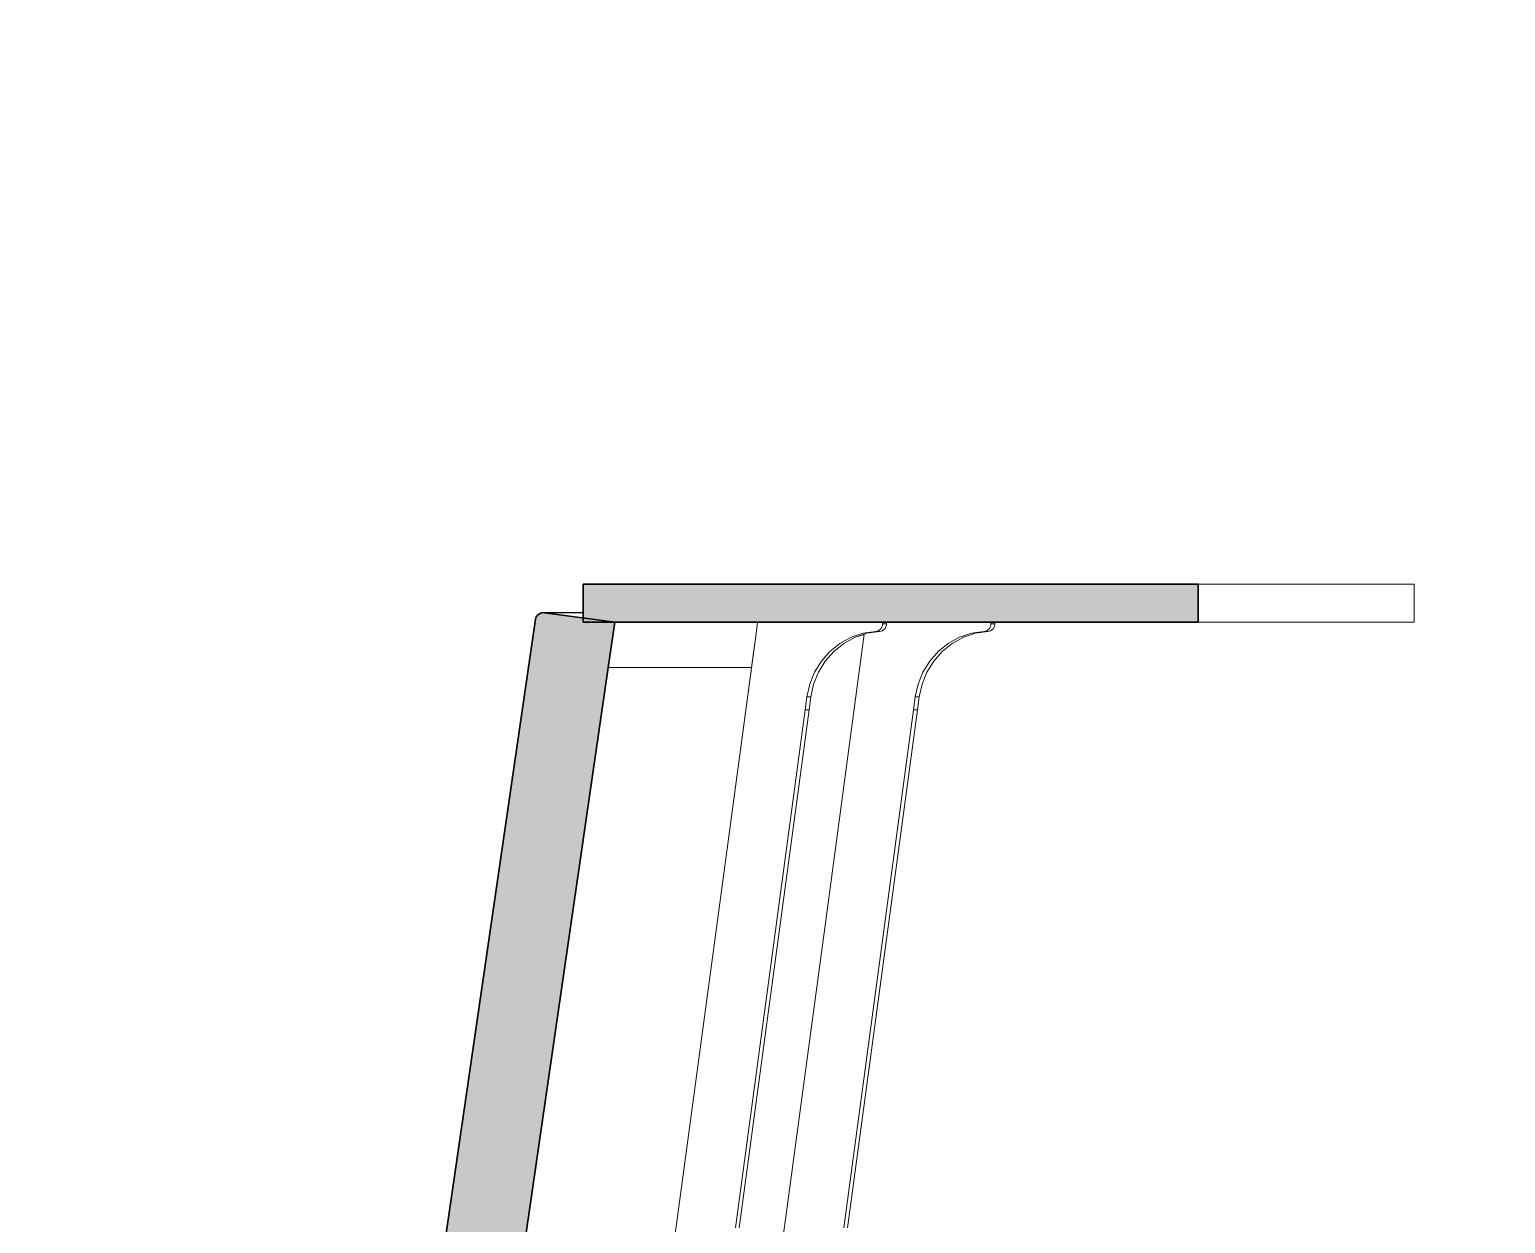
# Model space of a CAD drawing. Header units: millimetres. Extents: x -48147 to 1422273, y -494195 to 18123.
# Drawn here: x 1392842 to 1393811, y -487713 to -486930 of the extents above; entities that cross this region are included whole.
import ezdxf

# ---------------------------------------------------------------- set-up
doc = ezdxf.new("R2010")
doc.units = ezdxf.units.MM
doc.header["$MEASUREMENT"] = 0
doc.linetypes.add('Wipeout_Contour', pattern=[1000, 0, -1000])
for name, color, linetype in [('New_A-20-M_Roof', 7, 'Continuous'), ('New_A-25-M_Wall_Int', 7, 'Continuous'), ('New_A-35-M_FFE_Fixed', 7, 'Continuous')]:
    doc.layers.add(name, color=color, linetype=linetype)
doc.layers.add('New_A-35-M_FFE_Fixed_Pen_No__1', color=7, linetype='Continuous', lineweight=13)
doc.layers.add('New_A-35-M_FFE_Fixed_Pen_No__104', color=7, linetype='Continuous', lineweight=15, true_color=0xa6a6a6)
doc.layers.add('New_A-35-M_FFE_Fixed_Pen_No__44', color=7, linetype='Continuous', lineweight=35, true_color=0x444444)

# ---------------------------------------------------------------- blocks, each defined once
blk = doc.blocks.new('Section Elem_187_2', base_point=(1383917.51, -489195.03))
at = {"color": 254, "linetype": 'Wipeout_Contour', "lineweight": 0, "ltscale": 5913535.583764167}
blk.add_wipeout([(1398261.86, -487179.4), (1392658.72, -489125.14), (1392664.88, -489142.89), (1398261.86, -487199.29)], dxfattribs=at).dxf.layer = 'New_A-20-M_Roof'
blk = doc.blocks.new('Section Elem_293_2', base_point=(1383917.51, -489195.03))
at = {"color": 254, "linetype": 'Wipeout_Contour', "lineweight": 0, "ltscale": 5905673.172676511}
blk.add_wipeout([(1393608.99, -487318.6), (1393750.87, -487318.6), (1393750.87, -487293.6), (1393608.99, -487293.6)], dxfattribs=at).dxf.layer = 'New_A-35-M_FFE_Fixed'
at = {"color": 254, "linetype": 'Wipeout_Contour', "lineweight": 0, "ltscale": 5903840.080460123}
blk.add_wipeout([(1393178.78, -487312.34), (1393179.79, -487312.38), (1393205.23, -487312.38), (1393205.23, -487312.34)], dxfattribs=at).dxf.layer = 'New_A-35-M_FFE_Fixed'
at = {"color": 254, "linetype": 'Wipeout_Contour', "lineweight": 0, "ltscale": 5904646.930903776}
blk.add_wipeout([(1393401.73, -487320.63), (1393401.47, -487321.54), (1393404.06, -487321.54), (1393404.32, -487320.63)], dxfattribs=at).dxf.layer = 'New_A-35-M_FFE_Fixed'
at = {"color": 254, "linetype": 'Wipeout_Contour', "lineweight": 0, "ltscale": 5904913.922157438}
blk.add_wipeout([(1393475.58, -487319.69), (1393475.58, -487318.6), (1393472.99, -487318.6), (1393472.99, -487319.69)], dxfattribs=at).dxf.layer = 'New_A-35-M_FFE_Fixed'
at = {"color": 254, "linetype": 'Wipeout_Contour', "lineweight": 0, "ltscale": 5904889.29640568}
blk.add_wipeout([(1393462.8, -487325.89), (1393471.02, -487324.68), (1393468.43, -487324.68), (1393460.21, -487325.89)], dxfattribs=at).dxf.layer = 'New_A-35-M_FFE_Fixed'
at = {"color": 254, "linetype": 'Wipeout_Contour', "lineweight": 0, "ltscale": 5904816.929927547}
blk.add_wipeout([(1393441, -487337.81), (1393447.56, -487332.56), (1393444.98, -487332.56), (1393438.41, -487337.81)], dxfattribs=at).dxf.layer = 'New_A-35-M_FFE_Fixed'
at = {"color": 254, "linetype": 'Wipeout_Contour', "lineweight": 0, "ltscale": 5904522.820491483}
blk.add_wipeout([(1393361.63, -487344.15), (1393357.16, -487351.39), (1393359.75, -487351.39), (1393364.22, -487344.15)], dxfattribs=at).dxf.layer = 'New_A-35-M_FFE_Fixed'
at = {"color": 254, "linetype": 'Wipeout_Contour', "lineweight": 0, "ltscale": 5904787.075155146}
blk.add_wipeout([(1393427.72, -487359.31), (1393430.92, -487351.39), (1393428.33, -487351.39), (1393425.13, -487359.31)], dxfattribs=at).dxf.layer = 'New_A-35-M_FFE_Fixed'
at = {"color": 254, "linetype": 'Wipeout_Contour', "lineweight": 0, "ltscale": 5904525.018635899}
blk.add_wipeout([(1393354.69, -487367.69), (1393352.1, -487367.69), (1393350.96, -487376.13), (1393353.55, -487376.13)], dxfattribs=at).dxf.layer = 'New_A-35-M_FFE_Fixed'
at = {"color": 254, "linetype": 'Wipeout_Contour', "lineweight": 0, "ltscale": 5904793.754930584}
blk.add_wipeout([(1393424.73, -487376.13), (1393425.87, -487367.69), (1393423.28, -487367.69), (1393422.14, -487376.13)], dxfattribs=at).dxf.layer = 'New_A-35-M_FFE_Fixed'
at = {"layer": 'New_A-35-M_FFE_Fixed_Pen_No__1', "linetype": 'Continuous'}
for p, q in [((1393750.87, -487293.6), (1393608.99, -487293.6)), ((1393750.87, -487293.6), (1393750.87, -487318.6)), ((1393750.87, -487318.6), (1393608.99, -487318.6))]:
    blk.add_line(p, q, dxfattribs=at)
at = {"layer": 'New_A-35-M_FFE_Fixed_Pen_No__44', "linetype": 'Continuous'}
for q in [(1393205.23, -487293.6), (1393608.99, -487318.6)]:
    blk.add_line((1393608.99, -487293.6), q, dxfattribs=at)
at = {"color": 254, "linetype": 'Wipeout_Contour', "lineweight": 0, "ltscale": 5904646.01647243}
blk.add_wipeout([(1393400.49, -487323.13), (1393403.08, -487323.13), (1393403.64, -487322.38), (1393401.05, -487322.38)], dxfattribs=at).dxf.layer = 'New_A-35-M_FFE_Fixed'
at = {"color": 254, "linetype": 'Wipeout_Contour', "lineweight": 0, "ltscale": 5904837.06882943}
blk.add_wipeout([(1393447.56, -487332.56), (1393454.9, -487328.55), (1393452.32, -487328.55), (1393444.98, -487332.56)], dxfattribs=at).dxf.layer = 'New_A-35-M_FFE_Fixed'
at = {"color": 254, "linetype": 'Wipeout_Contour', "lineweight": 0, "ltscale": 5904905.619398102}
blk.add_wipeout([(1393471.02, -487324.68), (1393471.92, -487324.54), (1393469.33, -487324.54), (1393468.43, -487324.68)], dxfattribs=at).dxf.layer = 'New_A-35-M_FFE_Fixed'
at = {"color": 254, "linetype": 'Wipeout_Contour', "lineweight": 0, "ltscale": 5904532.870520215}
blk.add_wipeout([(1393367.23, -487337.81), (1393361.63, -487344.15), (1393364.22, -487344.15), (1393369.82, -487337.81)], dxfattribs=at).dxf.layer = 'New_A-35-M_FFE_Fixed'
at = {"color": 254, "linetype": 'Wipeout_Contour', "lineweight": 0, "ltscale": 5904801.608945094}
blk.add_wipeout([(1393435.39, -487344.15), (1393441, -487337.81), (1393438.41, -487337.81), (1393432.81, -487344.15)], dxfattribs=at).dxf.layer = 'New_A-35-M_FFE_Fixed'
at = {"color": 254, "linetype": 'Wipeout_Contour', "lineweight": 0, "ltscale": 5904518.337780631}
blk.add_wipeout([(1393357.16, -487351.39), (1393353.95, -487359.31), (1393356.54, -487359.31), (1393359.75, -487351.39)], dxfattribs=at).dxf.layer = 'New_A-35-M_FFE_Fixed'
at = {"color": 254, "linetype": 'Wipeout_Contour', "lineweight": 0, "ltscale": 5904788.291623563}
blk.add_wipeout([(1393427.72, -487359.31), (1393425.13, -487359.31), (1393423.28, -487367.69), (1393425.87, -487367.69)], dxfattribs=at).dxf.layer = 'New_A-35-M_FFE_Fixed'
at = {"color": 254, "linetype": 'Wipeout_Contour', "lineweight": 0, "ltscale": 5904666.490457064}
blk.add_wipeout([(1393305.12, -487716.14), (1393307.71, -487716.14), (1393353.55, -487376.13), (1393350.96, -487376.13)], dxfattribs=at).dxf.layer = 'New_A-35-M_FFE_Fixed'
at = {"color": 254, "linetype": 'Wipeout_Contour', "lineweight": 0, "ltscale": 5904639.908505009}
blk.add_wipeout([(1393399.02, -487324.22), (1393398.15, -487324.54), (1393400.74, -487324.54), (1393401.6, -487324.22)], dxfattribs=at).dxf.layer = 'New_A-35-M_FFE_Fixed'
at = {"color": 254, "linetype": 'Wipeout_Contour', "lineweight": 0, "ltscale": 5904861.43083499}
blk.add_wipeout([(1393454.9, -487328.55), (1393462.8, -487325.89), (1393460.21, -487325.89), (1393452.32, -487328.55)], dxfattribs=at).dxf.layer = 'New_A-35-M_FFE_Fixed'
at = {"color": 254, "linetype": 'Wipeout_Contour', "lineweight": 0, "ltscale": 5904915.556555858}
blk.add_wipeout([(1393474.82, -487322.38), (1393475.23, -487321.54), (1393472.65, -487321.54), (1393472.23, -487322.38)], dxfattribs=at).dxf.layer = 'New_A-35-M_FFE_Fixed'
at = {"color": 254, "linetype": 'Wipeout_Contour', "lineweight": 0, "ltscale": 5904791.558402421}
blk.add_wipeout([(1393430.92, -487351.39), (1393435.39, -487344.15), (1393432.81, -487344.15), (1393428.33, -487351.39)], dxfattribs=at).dxf.layer = 'New_A-35-M_FFE_Fixed'
at = {"color": 254, "linetype": 'Wipeout_Contour', "lineweight": 0, "ltscale": 5904519.554792111}
blk.add_wipeout([(1393352.1, -487367.69), (1393354.69, -487367.69), (1393356.54, -487359.31), (1393353.95, -487359.31)], dxfattribs=at).dxf.layer = 'New_A-35-M_FFE_Fixed'
at = {"color": 254, "linetype": 'Wipeout_Contour', "lineweight": 0, "ltscale": 5904642.499728606}
blk.add_wipeout([(1393399.8, -487323.75), (1393399.02, -487324.22), (1393401.6, -487324.22), (1393402.39, -487323.75)], dxfattribs=at).dxf.layer = 'New_A-35-M_FFE_Fixed'
at = {"color": 254, "linetype": 'Wipeout_Contour', "lineweight": 0, "ltscale": 5904914.756756701}
blk.add_wipeout([(1393474.26, -487323.13), (1393474.82, -487322.38), (1393472.23, -487322.38), (1393471.67, -487323.13)], dxfattribs=at).dxf.layer = 'New_A-35-M_FFE_Fixed'
at = {"color": 254, "linetype": 'Wipeout_Contour', "lineweight": 0, "ltscale": 5904636.879290022}
blk.add_wipeout([(1393400.74, -487324.54), (1393398.15, -487324.54), (1393397.25, -487324.68), (1393399.84, -487324.68)], dxfattribs=at).dxf.layer = 'New_A-35-M_FFE_Fixed'
at = {"color": 254, "linetype": 'Wipeout_Contour', "lineweight": 0, "ltscale": 5904911.239910094}
blk.add_wipeout([(1393472.78, -487324.22), (1393473.57, -487323.75), (1393470.98, -487323.75), (1393470.19, -487324.22)], dxfattribs=at).dxf.layer = 'New_A-35-M_FFE_Fixed'
at = {"color": 254, "linetype": 'Wipeout_Contour', "lineweight": 0, "ltscale": 5904620.556434141}
blk.add_wipeout([(1393389.04, -487325.89), (1393391.62, -487325.89), (1393399.84, -487324.68), (1393397.25, -487324.68)], dxfattribs=at).dxf.layer = 'New_A-35-M_FFE_Fixed'
at = {"color": 254, "linetype": 'Wipeout_Contour', "lineweight": 0, "ltscale": 5904908.64864535}
blk.add_wipeout([(1393471.92, -487324.54), (1393472.78, -487324.22), (1393470.19, -487324.22), (1393469.33, -487324.54)], dxfattribs=at).dxf.layer = 'New_A-35-M_FFE_Fixed'
at = {"color": 254, "linetype": 'Wipeout_Contour', "lineweight": 0, "ltscale": 5904592.691148894}
blk.add_wipeout([(1393391.62, -487325.89), (1393389.04, -487325.89), (1393381.14, -487328.55), (1393383.73, -487328.55)], dxfattribs=at).dxf.layer = 'New_A-35-M_FFE_Fixed'
at = {"color": 254, "linetype": 'Wipeout_Contour', "lineweight": 0, "ltscale": 5904646.816213612}
blk.add_wipeout([(1393401.47, -487321.54), (1393401.05, -487322.38), (1393403.64, -487322.38), (1393404.06, -487321.54)], dxfattribs=at).dxf.layer = 'New_A-35-M_FFE_Fixed'
at = {"color": 254, "linetype": 'Wipeout_Contour', "lineweight": 0, "ltscale": 5904913.30051358}
blk.add_wipeout([(1393473.57, -487323.75), (1393474.26, -487323.13), (1393471.67, -487323.13), (1393470.98, -487323.75)], dxfattribs=at).dxf.layer = 'New_A-35-M_FFE_Fixed'
at = {"color": 254, "linetype": 'Wipeout_Contour', "lineweight": 0, "ltscale": 5904915.096902}
blk.add_wipeout([(1393475.49, -487320.63), (1393475.58, -487319.69), (1393472.99, -487319.69), (1393472.9, -487320.63)], dxfattribs=at).dxf.layer = 'New_A-35-M_FFE_Fixed'
at = {"color": 254, "linetype": 'Wipeout_Contour', "lineweight": 0, "ltscale": 5904644.560283535}
blk.add_wipeout([(1393400.49, -487323.13), (1393399.8, -487323.75), (1393402.39, -487323.75), (1393403.08, -487323.13)], dxfattribs=at).dxf.layer = 'New_A-35-M_FFE_Fixed'
at = {"color": 254, "linetype": 'Wipeout_Contour', "lineweight": 0, "ltscale": 5904548.191026364}
blk.add_wipeout([(1393376.39, -487332.56), (1393373.8, -487332.56), (1393367.23, -487337.81), (1393369.82, -487337.81)], dxfattribs=at).dxf.layer = 'New_A-35-M_FFE_Fixed'
at = {"color": 254, "linetype": 'Wipeout_Contour', "lineweight": 0, "ltscale": 5904646.356440971}
blk.add_wipeout([(1393401.81, -487319.69), (1393401.73, -487320.63), (1393404.32, -487320.63), (1393404.4, -487319.69)], dxfattribs=at).dxf.layer = 'New_A-35-M_FFE_Fixed'
at = {"color": 254, "linetype": 'Wipeout_Contour', "lineweight": 0, "ltscale": 5904915.671305659}
blk.add_wipeout([(1393475.23, -487321.54), (1393475.49, -487320.63), (1393472.9, -487320.63), (1393472.65, -487321.54)], dxfattribs=at).dxf.layer = 'New_A-35-M_FFE_Fixed'
at = {"color": 254, "linetype": 'Wipeout_Contour', "lineweight": 0, "ltscale": 5904568.329503654}
blk.add_wipeout([(1393381.14, -487328.55), (1393373.8, -487332.56), (1393376.39, -487332.56), (1393383.73, -487328.55)], dxfattribs=at).dxf.layer = 'New_A-35-M_FFE_Fixed'
at = {"color": 254, "linetype": 'Wipeout_Contour', "lineweight": 0, "ltscale": 5904645.181634618}
blk.add_wipeout([(1393401.81, -487318.6), (1393401.81, -487319.69), (1393404.4, -487319.69), (1393404.4, -487318.6)], dxfattribs=at).dxf.layer = 'New_A-35-M_FFE_Fixed'
at = {"color": 254, "linetype": 'Wipeout_Contour', "lineweight": 0, "ltscale": 128432159.4352375}
blk.add_wipeout([(1393101.39, -488508.53), (1393101.39, -488509.53), (1393230.08, -488509.53), (1393230.08, -488496.36), (1393225.57, -488493.6), (1393218.02, -488486.35), (1393212.12, -488477.61), (1393208.15, -488467.77), (1393206.29, -488457.28), (1393206.62, -488446.62), (1393230.08, -488272.66), (1393230.08, -488181.53), (1393242.36, -488181.53), (1393352.1, -487367.69), (1393353.95, -487359.31), (1393357.16, -487351.39), (1393361.63, -487344.15), (1393367.23, -487337.81), (1393373.8, -487332.56), (1393381.14, -487328.55), (1393389.04, -487325.89), (1393397.25, -487324.68), (1393398.15, -487324.54), (1393399.02, -487324.22), (1393399.8, -487323.75), (1393400.49, -487323.13), (1393401.05, -487322.38), (1393401.47, -487321.54), (1393401.73, -487320.63), (1393401.81, -487319.69), (1393401.81, -487318.6), (1393319.71, -487318.6), (1393216.01, -488087.65), (1393214.84, -488092.88), (1393212.79, -488097.8), (1393209.92, -488102.27), (1393206.33, -488106.14), (1393202.14, -488109.28), (1393197.47, -488111.6), (1393192.47, -488113.03), (1393187.31, -488113.51), (1393137.87, -488113.51), (1393137.86, -488117.13), (1393137.85, -488120.76), (1393137.86, -488124.38), (1393137.88, -488128.01), (1393137.9, -488131.63), (1393137.93, -488135.26), (1393137.98, -488138.88), (1393138.03, -488142.51), (1393138.11, -488147.19), (1393138.21, -488151.86), (1393138.32, -488156.54), (1393138.44, -488161.22), (1393138.58, -488165.9), (1393138.74, -488170.57), (1393138.91, -488175.25), (1393139.07, -488179.27), (1393145.54, -488180.43), (1393155.22, -488182.14), (1393164.9, -488183.81), (1393174.59, -488185.45), (1393179.94, -488186.98), (1393184.91, -488189.54), (1393189.32, -488193.04), (1393193.01, -488197.34), (1393195.83, -488202.29), (1393197.69, -488207.71), (1393198.52, -488213.4), (1393198.28, -488219.15), (1393166.9, -488451.83), (1393164.56, -488462.27), (1393160.46, -488472.12), (1393154.73, -488481.06), (1393147.55, -488488.8), (1393139.16, -488495.08), (1393129.81, -488499.73), (1393119.83, -488502.57), (1393109.51, -488503.53), (1393106.22, -488503.53), (1393105.27, -488503.63), (1393104.37, -488503.91), (1393103.53, -488504.37), (1393102.8, -488505), (1393102.2, -488505.75), (1393101.75, -488506.62), (1393101.48, -488507.56)], dxfattribs=at).dxf.layer = 'New_A-35-M_FFE_Fixed'
at = {"color": 254, "linetype": 'Wipeout_Contour', "lineweight": 0, "ltscale": 4427893.324324239}
blk.add_wipeout([(1393179.79, -487312.38), (1393205.23, -487315.81), (1393205.23, -487312.38)], dxfattribs=at).dxf.layer = 'New_A-35-M_FFE_Fixed'
at = {"color": 254, "linetype": 'Wipeout_Contour', "lineweight": 0, "ltscale": 5904164.325772771}
blk.add_wipeout([(1393225.93, -487318.6), (1393221.64, -487348.32), (1393315.7, -487348.32), (1393319.71, -487318.6)], dxfattribs=at).dxf.layer = 'New_A-35-M_FFE_Fixed'
at = {"color": 254, "linetype": 'Wipeout_Contour', "lineweight": 0, "ltscale": 5904935.215782857}
blk.add_wipeout([(1393424.73, -487376.13), (1393422.14, -487376.13), (1393376.29, -487716.14), (1393378.88, -487716.14)], dxfattribs=at).dxf.layer = 'New_A-35-M_FFE_Fixed'
at = {"layer": 'New_A-35-M_FFE_Fixed_Pen_No__1', "linetype": 'Continuous'}
for p, q in [((1393178.78, -487312.34), (1393205.23, -487312.34)), ((1393179.79, -487312.38), (1393205.23, -487312.38))]:
    blk.add_line(p, q, dxfattribs=at)
at = {"layer": 'New_A-35-M_FFE_Fixed_Pen_No__44', "linetype": 'Continuous'}
blk.add_line((1393205.23, -487293.6), (1393205.23, -487318.6), dxfattribs=at)
at = {"color": 254, "linetype": 'Wipeout_Contour', "lineweight": 0, "ltscale": 7380640.47309682}
blk.add_wipeout([(1393114.21, -488087.58), (1393216.02, -488087.58), (1393260.48, -487757.82), (1393315.7, -487348.32), (1393221.64, -487348.32)], dxfattribs=at).dxf.layer = 'New_A-35-M_FFE_Fixed'
at = {"layer": 'New_A-35-M_FFE_Fixed_Pen_No__104', "linetype": 'Continuous'}
blk.add_hatch(color=256, dxfattribs=at).paths.add_polyline_path([(1393174.19, -487315.69), (1393173.95, -487316.64), (1393112.03, -487741.05), (1393109.43, -487756.44), (1393106.17, -487771.71), (1393102.23, -487786.84), (1393097.63, -487801.78), (1393092.38, -487816.53), (1393086.49, -487831.04), (1393079.96, -487845.31), (1393072.81, -487859.29), (1393065.24, -487878.46), (1393059.33, -487898.16), (1393055.11, -487918.27), (1393052.61, -487938.64), (1393051.84, -487959.14), (1393052.82, -487979.64), (1393055.53, -487999.98), (1393059.95, -488020.05), (1393061.59, -488026.89), (1393062.9, -488033.8), (1393063.87, -488040.76), (1393064.5, -488047.75), (1393064.8, -488054.77), (1393064.75, -488061.79), (1393064.37, -488068.8), (1393063.65, -488075.79), (1393063.62, -488076.76), (1393063.79, -488077.72), (1393064.15, -488078.62), (1393064.68, -488079.45), (1393065.36, -488080.16), (1393066.18, -488080.72), (1393067.09, -488081.13), (1393068.07, -488081.35), (1393114.21, -488087.58), (1393221.64, -487348.32), (1393225.93, -487318.6), (1393179.79, -487312.38), (1393178.78, -487312.34), (1393177.78, -487312.49), (1393176.83, -487312.83), (1393175.96, -487313.34), (1393175.21, -487314.01), (1393174.62, -487314.8)])
at = {"layer": 'New_A-35-M_FFE_Fixed_Pen_No__44', "linetype": 'Continuous', "flags": 128}
for points in [[(1393225.93, -487318.6), (1393179.79, -487312.38), (1393178.78, -487312.34), (1393177.78, -487312.49), (1393176.83, -487312.83), (1393175.96, -487313.34), (1393175.21, -487314.01), (1393174.62, -487314.8), (1393174.19, -487315.69), (1393173.95, -487316.64), (1393112.03, -487741.05)], [(1393225.93, -487318.6), (1393221.64, -487348.32), (1393114.21, -488087.58)]]:
    blk.add_lwpolyline(points, dxfattribs=at)
at = {"color": 254, "linetype": 'Wipeout_Contour', "lineweight": 0, "ltscale": 48714639.50009935}
blk.add_wipeout([(1393274.53, -488181.53), (1393313.54, -488181.53), (1393423.28, -487367.69), (1393425.13, -487359.31), (1393428.33, -487351.39), (1393432.81, -487344.15), (1393438.41, -487337.81), (1393444.98, -487332.56), (1393452.32, -487328.55), (1393460.21, -487325.89), (1393468.43, -487324.68), (1393469.33, -487324.54), (1393470.19, -487324.22), (1393470.98, -487323.75), (1393471.67, -487323.13), (1393472.23, -487322.38), (1393472.65, -487321.54), (1393472.9, -487320.63), (1393472.99, -487319.69), (1393472.99, -487318.6), (1393404.4, -487318.6), (1393404.4, -487319.69), (1393404.32, -487320.63), (1393404.06, -487321.54), (1393403.64, -487322.38), (1393403.08, -487323.13), (1393402.39, -487323.75), (1393401.6, -487324.22), (1393400.74, -487324.54), (1393399.84, -487324.68), (1393391.62, -487325.89), (1393389.82, -487326.5), (1393388.6, -487335.55)], dxfattribs=at).dxf.layer = 'New_A-35-M_FFE_Fixed'
at = {"layer": 'New_A-35-M_FFE_Fixed_Pen_No__104', "linetype": 'Continuous'}
blk.add_hatch(color=256, dxfattribs=at).paths.add_polyline_path([(1393608.99, -487318.6), (1393608.99, -487293.6), (1393205.23, -487293.6), (1393205.23, -487318.6)])
at = {"layer": 'New_A-35-M_FFE_Fixed_Pen_No__1', "linetype": 'Continuous'}
for p, q in [((1393401.73, -487320.63), (1393401.47, -487321.54)), ((1393401.81, -487319.69), (1393401.73, -487320.63)), ((1393401.81, -487318.6), (1393401.81, -487319.69)), ((1393401.81, -487319.69), (1393404.4, -487319.69)), ((1393404.32, -487320.63), (1393404.06, -487321.54)), ((1393404.4, -487319.69), (1393404.32, -487320.63)), ((1393404.4, -487318.6), (1393404.4, -487319.69)), ((1393472.65, -487321.54), (1393472.9, -487320.63)), ((1393472.9, -487320.63), (1393472.99, -487319.69)), ((1393472.99, -487319.69), (1393472.99, -487318.6)), ((1393475.58, -487319.69), (1393472.99, -487319.69)), ((1393475.23, -487321.54), (1393475.49, -487320.63)), ((1393475.49, -487320.63), (1393475.58, -487319.69)), ((1393475.58, -487319.69), (1393475.58, -487318.6)), ((1393398.15, -487324.54), (1393397.25, -487324.68)), ((1393397.25, -487324.68), (1393399.84, -487324.68)), ((1393399.02, -487324.22), (1393398.15, -487324.54)), ((1393399.8, -487323.75), (1393399.02, -487324.22)), ((1393400.49, -487323.13), (1393399.8, -487323.75)), ((1393400.74, -487324.54), (1393399.84, -487324.68)), ((1393401.05, -487322.38), (1393400.49, -487323.13)), ((1393401.6, -487324.22), (1393400.74, -487324.54)), ((1393401.47, -487321.54), (1393401.05, -487322.38)), ((1393402.39, -487323.75), (1393401.6, -487324.22)), ((1393403.08, -487323.13), (1393402.39, -487323.75)), ((1393403.64, -487322.38), (1393403.08, -487323.13)), ((1393404.06, -487321.54), (1393403.64, -487322.38)), ((1393444.98, -487332.56), (1393452.32, -487328.55)), ((1393447.56, -487332.56), (1393454.9, -487328.55)), ((1393452.32, -487328.55), (1393460.21, -487325.89)), ((1393454.9, -487328.55), (1393462.8, -487325.89)), ((1393460.21, -487325.89), (1393468.43, -487324.68)), ((1393462.8, -487325.89), (1393471.02, -487324.68)), ((1393468.43, -487324.68), (1393469.33, -487324.54)), ((1393471.02, -487324.68), (1393468.43, -487324.68)), ((1393469.33, -487324.54), (1393470.19, -487324.22)), ((1393470.19, -487324.22), (1393470.98, -487323.75)), ((1393470.98, -487323.75), (1393471.67, -487323.13)), ((1393471.02, -487324.68), (1393471.92, -487324.54)), ((1393471.67, -487323.13), (1393472.23, -487322.38)), ((1393471.92, -487324.54), (1393472.78, -487324.22)), ((1393472.23, -487322.38), (1393472.65, -487321.54)), ((1393472.78, -487324.22), (1393473.57, -487323.75)), ((1393473.57, -487323.75), (1393474.26, -487323.13)), ((1393474.26, -487323.13), (1393474.82, -487322.38)), ((1393474.82, -487322.38), (1393475.23, -487321.54)), ((1393432.81, -487344.15), (1393438.41, -487337.81)), ((1393435.39, -487344.15), (1393441, -487337.81)), ((1393438.41, -487337.81), (1393444.98, -487332.56)), ((1393441, -487337.81), (1393447.56, -487332.56)), ((1393428.33, -487351.39), (1393432.81, -487344.15)), ((1393430.92, -487351.39), (1393435.39, -487344.15)), ((1393423.28, -487367.69), (1393425.13, -487359.31)), ((1393425.13, -487359.31), (1393428.33, -487351.39)), ((1393425.87, -487367.69), (1393427.72, -487359.31)), ((1393427.72, -487359.31), (1393430.92, -487351.39)), ((1393422.14, -487376.13), (1393423.28, -487367.69)), ((1393425.87, -487367.69), (1393423.28, -487367.69)), ((1393424.73, -487376.13), (1393425.87, -487367.69)), ((1393424.73, -487376.13), (1393422.14, -487376.13))]:
    blk.add_line(p, q, dxfattribs=at)
at = {"layer": 'New_A-35-M_FFE_Fixed_Pen_No__44', "linetype": 'Continuous'}
blk.add_line((1393608.99, -487318.6), (1393205.23, -487318.6), dxfattribs=at)
at = {"color": 254, "linetype": 'Wipeout_Contour', "lineweight": 0, "ltscale": 16237833.1215369}
blk.add_wipeout([(1393354.69, -487367.69), (1393257.61, -488087.65), (1393287.19, -488087.65), (1393388.6, -487335.55), (1393389.82, -487326.5), (1393383.73, -487328.55), (1393376.39, -487332.56), (1393369.82, -487337.81), (1393364.22, -487344.15), (1393359.75, -487351.39), (1393356.54, -487359.31)], dxfattribs=at).dxf.layer = 'New_A-35-M_FFE_Fixed'
at = {"layer": 'New_A-35-M_FFE_Fixed_Pen_No__1', "linetype": 'Continuous'}
for p, q in [((1393318.71, -487326.03), (1393319.71, -487318.6)), ((1393293.3, -487514.45), (1393318.71, -487326.03)), ((1393389.82, -487326.5), (1393364.48, -487514.45)), ((1393381.14, -487328.55), (1393373.8, -487332.56)), ((1393383.73, -487328.55), (1393376.39, -487332.56)), ((1393389.04, -487325.89), (1393381.14, -487328.55)), ((1393391.62, -487325.89), (1393383.73, -487328.55)), ((1393397.25, -487324.68), (1393389.04, -487325.89)), ((1393399.84, -487324.68), (1393391.62, -487325.89)), ((1393367.23, -487337.81), (1393361.63, -487344.15)), ((1393369.82, -487337.81), (1393364.22, -487344.15)), ((1393373.8, -487332.56), (1393367.23, -487337.81)), ((1393376.39, -487332.56), (1393369.82, -487337.81)), ((1393221.64, -487348.32), (1393315.72, -487348.32)), ((1393361.63, -487344.15), (1393357.16, -487351.39)), ((1393364.22, -487344.15), (1393359.75, -487351.39)), ((1393353.95, -487359.31), (1393352.1, -487367.69)), ((1393357.16, -487351.39), (1393353.95, -487359.31)), ((1393356.54, -487359.31), (1393354.69, -487367.69)), ((1393359.75, -487351.39), (1393356.54, -487359.31)), ((1393352.1, -487367.69), (1393350.96, -487376.13)), ((1393352.1, -487367.69), (1393354.69, -487367.69)), ((1393354.69, -487367.69), (1393353.55, -487376.13)), ((1393350.96, -487376.13), (1393305.12, -487716.14)), ((1393353.55, -487376.13), (1393307.71, -487716.14)), ((1393350.96, -487376.13), (1393353.55, -487376.13)), ((1393376.29, -487716.14), (1393422.14, -487376.13)), ((1393378.88, -487716.14), (1393424.73, -487376.13)), ((1393266.85, -487710.61), (1393293.3, -487514.45)), ((1393364.48, -487514.45), (1393338.03, -487710.61)), ((1393222.23, -488041.55), (1393266.85, -487710.61)), ((1393338.03, -487710.61), (1393293.4, -488041.55))]:
    blk.add_line(p, q, dxfattribs=at)
blk = doc.blocks.new('Section Elem_576_2', base_point=(1383917.51, -489195.03))
at = {"color": 254, "linetype": 'Wipeout_Contour', "lineweight": 0, "ltscale": 32523021.99515742}
blk.add_wipeout([(1392690.51, -488957.53), (1391657.35, -488957.53), (1391657.35, -489195.03), (1398261.86, -489195.03), (1398261.86, -487199.29), (1392664.88, -489142.89), (1392658.72, -489125.14), (1398261.86, -487179.4), (1398261.86, -487041.03), (1398312.69, -487041.03), (1398312.69, -486929.53), (1397556.31, -486929.53), (1397556.31, -487267.53), (1396583.15, -487267.53), (1396583.15, -487605.53), (1395609.99, -487605.53), (1395609.99, -487943.53), (1394636.83, -487943.53), (1394636.83, -488281.53), (1393663.67, -488281.53), (1393663.67, -488619.53), (1392690.51, -488619.53)], dxfattribs=at).dxf.layer = 'New_A-25-M_Wall_Int'

msp = doc.modelspace()

# ---------------------------------------------------------------- block references
at = {"layer": 'New_A-20-M_Roof'}
msp.add_blockref('Section Elem_187_2', (1383917.51, -489195.03), dxfattribs=at)

# ---------------------------------------------------------------- next in the draw order: block references
at = {"layer": 'New_A-35-M_FFE_Fixed'}
msp.add_blockref('Section Elem_293_2', (1383917.51, -489195.03), dxfattribs=at)

# ---------------------------------------------------------------- next in the draw order: block references
at = {"layer": 'New_A-25-M_Wall_Int'}
msp.add_blockref('Section Elem_576_2', (1383917.51, -489195.03), dxfattribs=at)

doc.saveas('drawing.dxf')
